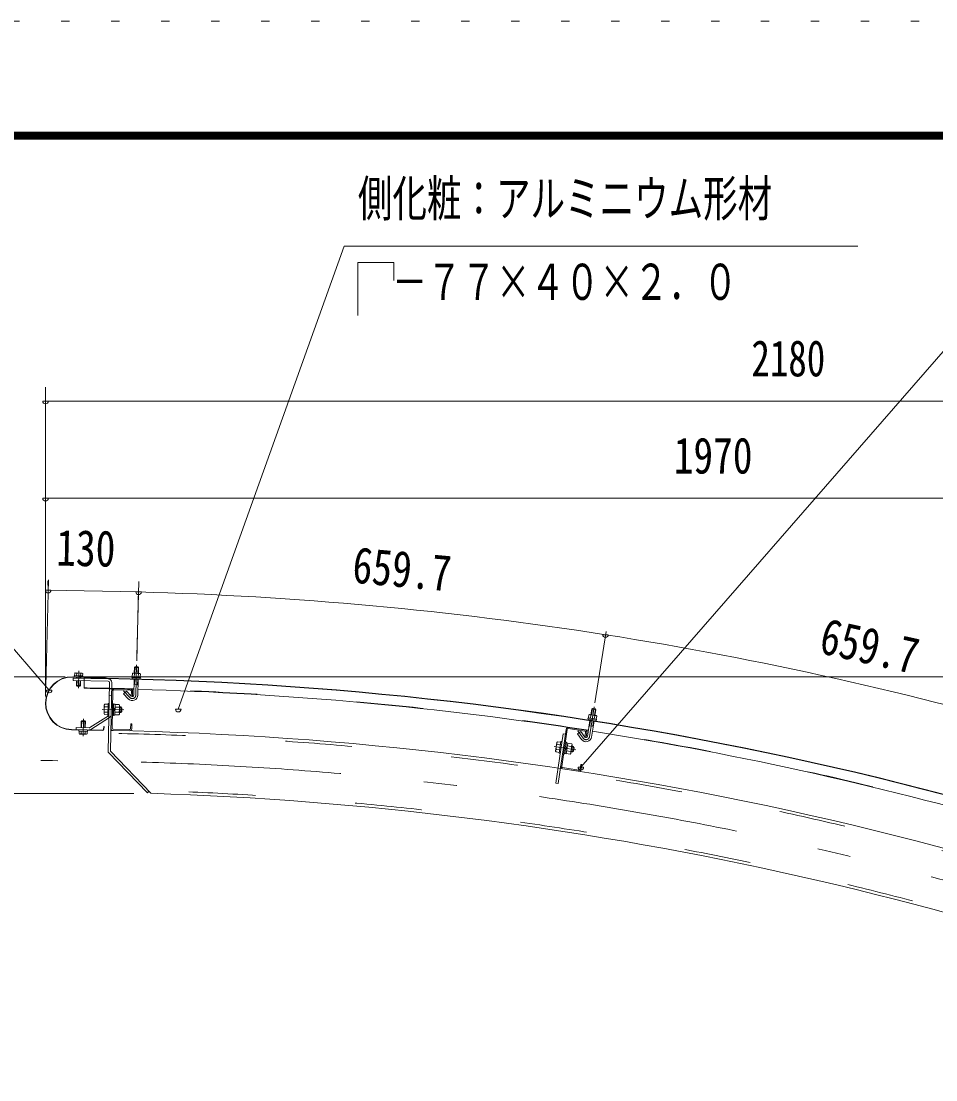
# Model space of a CAD drawing. Units: millimetres, scale not verified, with parts at other scales. Extents: x -25339 to 25345, y -10500 to 10500.
# Drawn here: x 15122 to 18415, y 6689 to 10500 of the extents above; entities that cross this region are included whole.
import ezdxf
from ezdxf.enums import TextEntityAlignment as Align

# ---------------------------------------------------------------- set-up
doc = ezdxf.new("R2010")
doc.units = ezdxf.units.MM
doc.header["$LTSCALE"] = 60
for name, pattern in [('USER2', [10, 4, -6]), ('USER3', [24, 12, -5, 2, -5]), ('USER4', [3, 0.5, -2.5])]:
    doc.linetypes.add(name, pattern=pattern)
for name, color, linetype, lineweight in [('0-6_2-02BOLD', 7, 'Continuous', 18), ('0-7_2-12HIDDEN', 3, 'USER2', 18), ('0-8_2-22CENTER', 3, 'USER3', 18), ('0-9_2-42THIN', 4, 'Continuous', 18), ('0-A_2-52DIM', 3, 'Continuous', 18), ('0-C_F-F1PAPER', 5, 'Continuous', 18), ('0-D_F-E_J_ADD', 5, 'USER4', 18)]:
    doc.layers.add(name, color=color, linetype=linetype, lineweight=lineweight)
doc.styles.add('ＭＳ ゴシック', font='')
doc.styles.get('ＭＳ ゴシック').set_extended_font_data('MS Gothic')

msp = doc.modelspace()

# ---------------------------------------------------------------- linework, layer by layer
at = {"layer": '0-6_2-02BOLD'}
for p, q in [((15528.9, 8152.91), (15529.44, 8173.27)), ((15306.68, 8138.85), (15423.41, 8136.51)), ((15423.44, 8137.76), (15306.71, 8140.1)), ((15435.17, 8124.28), (15308.19, 8126.82)), ((15314.28, 8152.69), (15314.1, 8143.95)), ((15316.49, 8153.91), (15314.28, 8152.69)), ((15340.98, 8153.42), (15316.49, 8153.91)), ((15320.34, 8108.82), (15320.69, 8126.57)), ((15320.85, 8134.57), (15320.93, 8138.56)), ((15321.49, 8152.54), (15321.32, 8143.81)), ((15335.33, 8108.52), (15335.69, 8126.27)), ((15335.92, 8152.26), (15335.75, 8143.52)), ((15335.85, 8134.26), (15335.93, 8138.26)), ((15344.15, 8143.35), (15344.08, 8139.35)), ((15348.39, 8136.12), (15347.93, 8098.63)), ((15423.44, 8137.76), (15423.41, 8136.51)), ((15440.07, 8119.18), (15435.06, 7868.91)), ((15448.07, 8119.02), (15443.12, 7872.07)), ((15520.44, 8140.63), (15520.34, 8136.88)), ((15520.34, 8136.88), (15551.58, 8136.04)), ((15520.44, 8140.63), (15551.68, 8139.79)), ((15521.53, 8136.85), (15521.42, 8132.85)), ((15521.42, 8132.85), (15550.28, 8132.08)), ((15521.93, 8151.84), (15521.63, 8140.6)), ((15524.15, 8153.04), (15521.93, 8151.84)), ((15526.78, 8073.88), (15528.32, 8131.41)), ((15529.15, 8151.64), (15528.84, 8140.41)), ((15541.77, 8073.48), (15543.32, 8131.01)), ((15543.58, 8151.25), (15543.28, 8140.02)), ((15550.39, 8136.08), (15550.28, 8132.08)), ((15551.68, 8139.79), (15551.58, 8136.04)), ((15322.79, 8106.27), (15320.34, 8108.82)), ((15335.33, 8108.52), (15320.34, 8108.82)), ((15322.79, 8106.27), (15332.78, 8106.07)), ((15335.33, 8108.52), (15332.78, 8106.07)), ((15451.46, 8088.94), (15448.78, 7954.97)), ((15455.54, 8092.86), (15514.53, 8091.68)), ((15455.62, 8096.86), (15514.61, 8095.68)), ((15522.45, 8087.52), (15522.11, 8070.53)), ((15527.83, 8112.99), (15542.82, 8112.59)), ((15420.7, 8038.3), (15422.49, 8041.28)), ((15422.49, 8041.28), (15434.5, 8041.04)), ((15434.55, 8043.52), (15433.7, 8001.03)), ((15434.55, 8043.52), (15438.55, 8043.44)), ((15447.12, 8072.03), (15439.12, 8072.19)), ((15454.55, 8043.12), (15450.55, 8043.2)), ((15454.55, 8043.12), (15453.7, 8000.63)), ((15507.26, 8060.25), (15490.06, 8078.39)), ((15421.93, 8013.14), (15433.94, 8012.9)), ((15422.31, 8031.9), (15434.32, 8031.66)), ((15459.12, 8021.78), (15454.03, 8016.88)), ((15454.12, 8021.88), (15459.22, 8026.78)), ((15473.44, 8012.11), (15458.94, 8012.4)), ((15473.81, 8030.87), (15459.31, 8031.16)), ((15480.17, 8011.35), (15475.17, 8011.45)), ((15480.57, 8031.35), (15475.57, 8031.45)), ((15480.57, 8031.35), (15480.17, 8011.35)), ((15483.99, 8015.03), (15480.17, 8011.35)), ((15480.57, 8031.35), (15484.24, 8027.52)), ((15483.99, 8015.03), (15484.24, 8027.52)), ((17168.05, 8004.17), (17192.25, 8000.37)), ((17172.74, 8003.44), (17175.9, 8023.56)), ((17178.76, 8025.65), (17175.9, 8023.56)), ((17190.72, 8021.24), (17175.9, 8023.56)), ((17188.64, 8024.09), (17178.76, 8025.65)), ((17187.56, 8001.11), (17190.72, 8021.24)), ((17190.72, 8021.24), (17188.64, 8024.09)), ((15337.74, 7978.95), (15337.31, 7957.2)), ((15337.74, 7978.95), (15340.29, 7981.39)), ((15337.74, 7978.95), (15352.74, 7978.64)), ((15350.29, 7981.19), (15340.29, 7981.39)), ((15350.29, 7981.19), (15352.74, 7978.64)), ((15352.74, 7978.64), (15352.3, 7956.9)), ((15368.65, 7957.41), (15435.46, 8000.04)), ((15372.96, 7950.67), (15439.76, 7993.3)), ((15433.7, 8001.03), (15437.7, 8000.95)), ((15453.7, 8000.63), (15449.7, 8000.71)), ((15453.73, 8002.38), (15458.73, 8002.28)), ((15516.11, 7970.63), (15515.77, 7953.63)), ((15516.11, 7970.63), (15520.11, 7970.55)), ((15520.11, 7970.55), (15519.77, 7953.55)), ((17160.48, 7925.33), (17169.41, 7982.19)), ((17162.78, 7992.35), (17162.2, 7988.64)), ((17162.2, 7988.64), (17193.07, 7983.8)), ((17163.37, 7988.46), (17162.75, 7984.51)), ((17162.75, 7984.51), (17191.27, 7980.03)), ((17162.78, 7992.35), (17193.65, 7987.5)), ((17172.83, 8002.15), (17171.09, 7991.05)), ((17175.3, 7923.01), (17184.23, 7979.87)), ((17187.09, 7999.91), (17185.34, 7988.81)), ((17191.89, 7983.98), (17191.27, 7980.03)), ((17192.25, 8000.37), (17194.21, 7998.79)), ((17194.21, 7998.79), (17192.47, 7987.69)), ((17193.65, 7987.5), (17193.07, 7983.8)), ((15302.88, 7948.64), (15415.86, 7946.38)), ((15302.9, 7949.89), (15415.88, 7947.63)), ((15328.92, 7944.12), (15329, 7948.11)), ((15332.09, 7934.05), (15356.58, 7933.56)), ((15337.15, 7935.21), (15337.32, 7943.95)), ((15351.58, 7934.92), (15351.76, 7943.66)), ((15356.58, 7933.56), (15358.8, 7934.78)), ((15358.8, 7934.78), (15358.97, 7943.51)), ((15418.66, 7961.32), (15418.43, 7950.08)), ((15418.66, 7961.32), (15419.91, 7961.3)), ((15419.91, 7961.3), (15419.68, 7950.05)), ((15452.62, 7946.89), (15511.61, 7945.71)), ((15452.7, 7950.89), (15511.69, 7949.71)), ((17073.34, 7934.92), (17046.65, 7756.91)), ((17083.77, 7950.55), (17054.56, 7755.72)), ((17087.73, 7949.95), (17067.86, 7817.43)), ((17081.25, 7933.73), (17073.34, 7934.92)), ((17092.28, 7953.31), (17150.63, 7944.56)), ((17092.87, 7957.27), (17151.22, 7948.52)), ((17136.78, 7943.36), (17124.65, 7934.53)), ((17139.38, 7914.32), (17124.65, 7934.53)), ((17151.5, 7923.16), (17136.78, 7943.36)), ((17153.99, 7940.02), (17151.47, 7923.2)), ((17157.95, 7939.42), (17155.43, 7922.61)), ((17166.55, 7963.99), (17181.37, 7961.66)), ((17050.71, 7903.68), (17046.04, 7872.53)), ((17051.49, 7897.13), (17063.36, 7895.34)), ((17065.12, 7907.08), (17069.08, 7906.49)), ((17084.9, 7904.11), (17080.95, 7904.71)), ((17089.59, 7901.64), (17083.8, 7863.07)), ((17084.64, 7902.38), (17089.59, 7901.64)), ((17102.44, 7889.48), (17088.09, 7891.64)), ((17103.83, 7898.76), (17089.48, 7900.91)), ((17105.1, 7895.52), (17103.83, 7898.76)), ((17109.19, 7889.09), (17104.25, 7889.84)), ((17109.19, 7889.09), (17106.23, 7869.32)), ((17109.19, 7889.09), (17112.35, 7884.83)), ((17151.47, 7923.2), (17155.43, 7922.61)), ((15575.92, 7722.3), (15435.06, 7868.91)), ((15588.76, 7720.48), (15443.12, 7872.07)), ((17046.04, 7872.53), (17047.32, 7869.29)), ((17047.32, 7869.29), (17059.19, 7867.51)), ((17048.7, 7878.57), (17060.58, 7876.79)), ((17078.86, 7863.82), (17083.8, 7863.07)), ((17086.7, 7882.36), (17081.01, 7878.15)), ((17081.75, 7883.1), (17087.44, 7887.3)), ((17099.65, 7870.93), (17085.31, 7873.08)), ((17106.23, 7869.32), (17101.28, 7870.06)), ((17110.49, 7872.47), (17106.23, 7869.32)), ((17110.49, 7872.47), (17112.35, 7884.83)), ((17071.22, 7812.89), (17129.57, 7804.13)), ((17136.64, 7824.31), (17134.12, 7807.5)), ((17136.64, 7824.31), (17140.59, 7823.72)), ((17140.59, 7823.72), (17138.07, 7806.9)), ((17070.63, 7808.93), (17128.98, 7800.18)), ((17046.65, 7756.91), (17054.56, 7755.72)), ((15581.69, 7727.84), (15575.92, 7722.3))]:
    msp.add_line(p, q, dxfattribs=at)
for points in [[(15544.44, 8172.87), (15542.01, 8175.44), (15532.01, 8175.71), (15529.44, 8173.27)], [(15543.89, 8152.51), (15544.44, 8172.87), (15529.44, 8173.27)], [(15435.33, 8132.27), (15308.35, 8134.81), (15308.19, 8126.82)], [(15344.15, 8143.35), (15312.91, 8143.98), (15312.83, 8139.98)], [(15340.98, 8153.42), (15343.14, 8152.11), (15342.96, 8143.38)], [(15524.15, 8153.04), (15548.64, 8152.38), (15550.79, 8151.06), (15550.49, 8139.82)], [(15518.15, 8070.57), (15500.95, 8088.71), (15490.06, 8078.39)], [(15518.45, 8087.6), (15518.11, 8070.61), (15522.11, 8070.53)], [(15454.52, 8041.37), (15459.51, 8041.27), (15458.73, 8002.28)], [(15420.7, 8038.3), (15420.07, 8006.81), (15421.75, 8003.76), (15433.75, 8003.52)], [(15475.69, 8037.2), (15475.05, 8005.71), (15473.25, 8002.72), (15458.75, 8003.02)], [(15475.69, 8037.2), (15474, 8040.25), (15459.5, 8040.54)], [(17168.05, 8004.17), (17165.7, 8003.27), (17163.95, 7992.16)], [(15365.87, 7956.63), (15319.81, 7957.55), (15319.65, 7949.55)], [(15328.92, 7944.12), (15360.16, 7943.49), (15360.24, 7947.49)], [(15332.09, 7934.05), (15329.93, 7935.35), (15330.11, 7944.09)], [(17050.71, 7903.68), (17052.88, 7906.4), (17064.76, 7904.62)], [(17065.12, 7907.08), (17058.82, 7865.05), (17062.78, 7864.46)], [(17084.9, 7904.11), (17078.6, 7862.08), (17074.64, 7862.68)], [(17105.1, 7895.52), (17100.43, 7864.37), (17098.26, 7861.65), (17083.91, 7863.8)]]:
    msp.add_lwpolyline(points, dxfattribs=at)
for centre, radius, start, end in [((15304.79, 8044.37), 95.75, 88.854, 268.854), ((15304.79, 8044.37), 94.5, 88.854, 268.854), ((15317.8, 8148.09), 5.79, 50.30775, 88.854), ((15328.31, 8132.39), 21.27, 69.02267, 108.68311), ((15339.44, 8147.65), 5.79, 88.854, 127.38544), ((15192.4, -4661.8), 12797.62, 65.66528, 89.30167), ((15192.4, -4661.8), 12798.88, 65.66528, 89.30167), ((15435.06, 8119.28), 5, 358.854, 88.854), ((15435.06, 8119.28), 13, 358.854, 88.854), ((15525.42, 8147.21), 5.79, 49.93085, 88.46228), ((15535.83, 8131.44), 21.27, 68.63316, 108.29361), ((15547.06, 8146.63), 5.79, 88.46228, 127.00851), ((15192.4, -4661.8), 12761.37, 88.49597, 89.30167), ((15455.46, 8088.86), 8, 88.854, 178.854), ((15455.46, 8088.86), 4, 88.854, 178.854), ((15514.45, 8087.68), 4, 358.854, 88.854), ((15514.45, 8087.68), 8, 358.854, 88.854), ((15192.4, -4661.8), 12761.37, 81.1133, 88.42862), ((15521.78, 8074.01), 20, 223.46228, 358.48836), ((15521.78, 8074.01), 5, 223.46228, 358.51442), ((15427.29, 8008.34), 7.19, 138.12717, 178.854), ((15446.53, 8022.03), 26.15, 157.82858, 199.87939), ((15427.85, 8036.48), 7.19, 178.854, 219.58083), ((15432.77, 8004.26), 5, 302.54407, 358.854), ((15432.77, 8004.26), 13, 302.54407, 358.854), ((15449.22, 8021.98), 26.15, 337.82858, 19.87941), ((15467.9, 8007.52), 7.19, 358.854, 39.58083), ((15468.46, 8035.67), 7.19, 318.12717, 358.854), ((17168.56, 7998.23), 5.79, 42.54817, 81.07961), ((17176.85, 7981.26), 21.27, 61.25049, 100.91093), ((17189.95, 7994.88), 5.79, 81.07961, 119.62584), ((15333.63, 7939.81), 5.79, 268.854, 307.38544), ((15344.76, 7955.08), 21.27, 249.02267, 288.68311), ((15355.28, 7939.38), 5.79, 230.30775, 268.854), ((15365.96, 7961.63), 13, 268.854, 302.54407), ((15365.96, 7961.63), 5, 268.854, 302.54407), ((15415.93, 7950.13), 3.75, 268.854, 358.854), ((15415.93, 7950.13), 2.5, 268.854, 358.854), ((15192.4, -4661.8), 12611.38, 65.80466, 88.854), ((15452.78, 7954.89), 8, 178.854, 268.854), ((15452.78, 7954.89), 4, 178.854, 268.854), ((15511.77, 7953.71), 8, 268.854, 358.854), ((15511.77, 7953.71), 4, 268.854, 358.854), ((17091.69, 7949.36), 8, 81.47133, 171.47133), ((17091.69, 7949.36), 4, 81.47133, 171.47133), ((17150.04, 7940.61), 4, 351.47133, 81.47133), ((17150.04, 7940.61), 8, 351.47133, 81.47133), ((15192.4, -4661.8), 12761.37, 73.73062, 81.04594), ((17074.23, 7884.23), 26.15, 150.44592, 192.49673), ((17057.57, 7900.96), 7.19, 171.47133, 212.19815), ((17076.91, 7883.83), 26.15, 330.44592, 12.49673), ((17097.74, 7894.93), 7.19, 310.74449, 351.47133), ((17155.54, 7926.1), 20, 216.07961, 351.10568), ((17155.54, 7926.1), 5, 216.07961, 351.13176), ((17053.4, 7873.12), 7.19, 130.74449, 171.47133), ((17093.57, 7867.1), 7.19, 351.47133, 32.19815), ((17071.82, 7816.84), 8, 171.47133, 261.47133), ((17071.82, 7816.84), 4, 171.47133, 261.47133), ((17130.16, 7808.09), 8, 261.47133, 351.47133), ((17130.16, 7808.09), 4, 261.47133, 351.47133), ((15192.4, -4661.8), 12388.63, 67.05199, 88.16655)]:
    msp.add_arc(centre, radius, start, end, dxfattribs=at)
at = {"layer": '0-7_2-12HIDDEN'}
for radius, start, end in [(12762.62, 88.49596, 89.30167), (12762.62, 81.1133, 88.42862), (12600.87, 65.80389, 88.854), (12762.62, 73.73062, 81.04594), (12399.12, 67.01985, 88.21622)]:
    msp.add_arc((15192.4, -4661.8), radius, start, end, dxfattribs=at)
at = {"layer": '0-8_2-22CENTER'}
for p, q in [((15328.88, 8161.16), (15327.63, 8098.67)), ((15537.19, 8182.45), (15534.27, 8073.67)), ((15490.35, 8089), (15512.7, 8065.41)), ((15412.88, 8022.7), (15491.62, 8021.13)), ((17184.77, 8031.66), (17167.89, 7924.16)), ((15344.19, 7926.31), (15345.44, 7988.79)), ((17126.3, 7945.01), (17145.44, 7918.74)), ((17118.84, 7877.54), (17040.96, 7889.22))]:
    msp.add_line(p, q, dxfattribs=at)
for centre, radius, start, end in [((15521.78, 8074.01), 12.5, 223.4623, 358.4623), ((17155.54, 7926.1), 12.5, 216.07962, 351.07962), ((15192.4, -4661.8), 12500, 65.24121, 90)]:
    msp.add_arc(centre, radius, start, end, dxfattribs=at)
at = {"layer": '0-9_2-42THIN'}
for p, q in [((15530.9, 8152.85), (15531.5, 8175.22)), ((15541.89, 8152.56), (15542.49, 8174.92)), ((15322.69, 8126.53), (15322.3, 8106.78)), ((15322.93, 8138.52), (15322.85, 8134.52)), ((15333.69, 8126.3), (15333.29, 8106.56)), ((15333.93, 8138.3), (15333.85, 8134.3)), ((15540.82, 8112.64), (15541.32, 8131.07)), ((15542.73, 8109.12), (15540.82, 8112.64)), ((15475.22, 8013.95), (15482.72, 8013.8)), ((15475.52, 8028.95), (15483.02, 8028.8)), ((17174.72, 8003.13), (17178.19, 8025.23)), ((17185.58, 8001.42), (17189.05, 8023.52)), ((15339.3, 7957.16), (15339.78, 7980.91)), ((15350.3, 7956.94), (15350.78, 7980.68)), ((17179.39, 7961.97), (17182.25, 7980.18)), ((17180.83, 7958.24), (17179.39, 7961.97)), ((17101.66, 7872.53), (17109.07, 7871.42)), ((17103.88, 7887.36), (17111.3, 7886.25))]:
    msp.add_line(p, q, dxfattribs=at)
for points in [[(15527.73, 8109.53), (15529.82, 8112.94), (15530.32, 8131.36)], [(17166.01, 7960.56), (17168.52, 7963.68), (17171.38, 7981.89)]]:
    msp.add_lwpolyline(points, dxfattribs=at)
at = {"layer": '0-A_2-52DIM'}
for p, q in [((16284.05, 9689.93), (15687.21, 8023.4)), ((18134.04, 9689.93), (16284.05, 9689.93)), ((18771.39, 9689.93), (17136.75, 7814.39)), ((16334.05, 9631.38), (16462.83, 9631.38)), ((16334.05, 9439.93), (16334.05, 9631.38)), ((16462.83, 9631.38), (16462.83, 9566.98)), ((15209.04, 8069.37), (15209.04, 9182.46)), ((15219.04, 9132.46), (15199.04, 9132.46)), ((20659.04, 9132.47), (15209.04, 9132.47)), ((14534.04, 8889.93), (15222.18, 8092.25)), ((15219.04, 8782.47), (15199.04, 8782.47)), ((15209.04, 8782.47), (20659.04, 8782.47)), ((15210.23, 8104.68), (15219.62, 8489.38)), ((15218.87, 8451.89), (15217.84, 8484.95)), ((15537.93, 8214.19), (15545, 8482.87)), ((15228.87, 8451.89), (15208.87, 8451.89)), ((15544.25, 8445.38), (15218.87, 8451.89)), ((15554.25, 8445.38), (15534.25, 8445.38)), ((15544.57, 8457.15), (15537.59, 8197.1)), ((17187.04, 8046.14), (17227.38, 8303.15)), ((17235.55, 8291.51), (17215.55, 8291.51)), ((15279.79, 8139.93), (13709.04, 8139.93)), ((15329.79, 8140.12), (19509.39, 8140.12)), ((15232.18, 8092.25), (15212.18, 8092.25)), ((15697.21, 8023.4), (15677.21, 8023.4)), ((17146.75, 7814.39), (17126.75, 7814.39)), ((15527.42, 7719.93), (14059.05, 7719.93))]:
    msp.add_line(p, q, dxfattribs=at)
for centre, radius, start, end in [((15209.04, 9132.46), 10, 180, 0), ((15209.04, 8782.47), 10, 180, 0), ((15218.87, 8451.89), 10, 180, 0), ((15544.25, 8445.38), 10, 180, 0), ((15192.38, -4661.88), 13111.98, 81.07959, 88.46222), ((17225.55, 8291.51), 10, 180, 0), ((15192.37, -4661.88), 13111.99, 73.69698, 81.07959), ((15222.18, 8092.25), 10, 180, 0), ((15687.21, 8023.4), 10, 180, 0), ((17136.75, 7814.39), 10, 180, 0)]:
    msp.add_arc(centre, radius, start, end, dxfattribs=at)
at = {"layer": '0-C_F-F1PAPER'}
for p, q in [((-3854.54, 10100), (24845.46, 10100)), ((-3852.04, 10097.5), (24842.95, 10097.5)), ((-3849.54, 10095), (24840.45, 10095)), ((-3847.04, 10092.5), (24837.95, 10092.5)), ((-3844.54, 10090), (24835.46, 10090)), ((-3842.04, 10087.5), (24832.96, 10087.5)), ((-3839.54, 10085), (24830.45, 10085)), ((-3837.04, 10082.5), (24827.96, 10082.5)), ((-3834.54, 10080), (24825.45, 10080)), ((-3832.04, 10077.5), (24822.96, 10077.5)), ((-3829.54, 10075), (24820.45, 10075))]:
    msp.add_line(p, q, dxfattribs=at)
at = {"layer": '0-D_F-E_J_ADD'}
msp.add_line((-4354.54, 10500), (25345.46, 10500), dxfattribs=at)

# ---------------------------------------------------------------- texts
at = {"layer": '0-A_2-52DIM', "color": 7, "style": 'ＭＳ ゴシック'}
for s, width, p in [('側化粧：アルミニウム形材', 0.7, (16334.05, 9757.7)), ('\u3000－７７×４０×２．０', 0.7, (16334.05, 9457.7)), ('2180', 0.75, (17751.01, 9182.46)), ('1970', 0.8, (17471.35, 8832.46))]:
    msp.add_text(s, height=130.2, dxfattribs=dict(at, width=width)).set_placement(p, align=Align.BOTTOM_LEFT)
at = {"layer": '0-A_2-52DIM', "color": 7, "style": 'ＭＳ ゴシック', "width": 0.8}
for s, rotation, p in [('130', 358.854, (15246.18, 8501.35)), ('659.7', 354.771, (16306.91, 8440.55)), ('659.7', 347.388, (17981.27, 8188.73))]:
    msp.add_text(s, height=130.2, rotation=rotation, dxfattribs=at).set_placement(p, align=Align.BOTTOM_LEFT)

doc.saveas('drawing.dxf')
